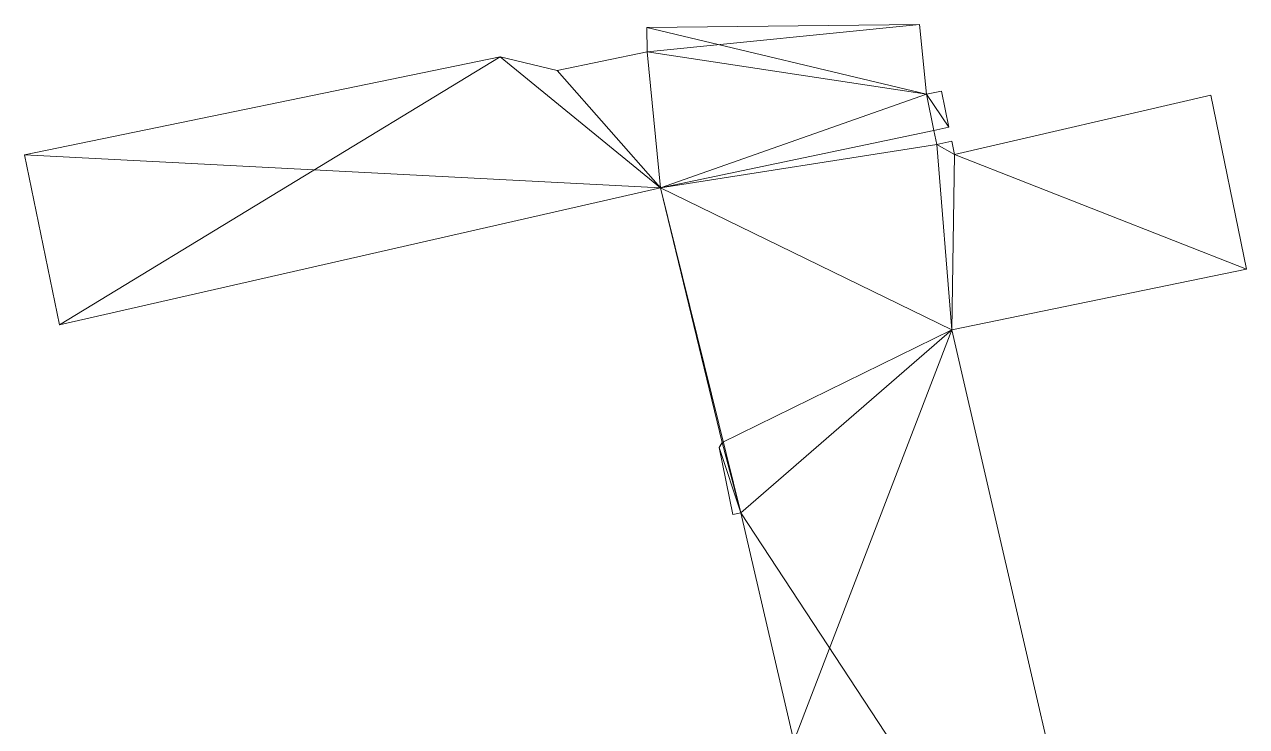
# Model space of a CAD drawing. Header units: millimetres. Extents: x -22837581 to 27604683, y -3494857 to 33598159.
# Drawn here: x -22837581 to -7274383, y 24655307 to 33598159 of the extents above; entities that cross this region are included whole.
import ezdxf

# ---------------------------------------------------------------- set-up
doc = ezdxf.new("R2010")
doc.units = ezdxf.units.MM
for name, color, linetype, lineweight in [('A-CLNG-SUSP', 2, 'Continuous', 9), ('A-FLOR-OTLN', 3, 'Continuous', 9), ('A-WALL', 170, 'Continuous', 9), ('dwg1_dwg', 251, 'Continuous', 9)]:
    doc.layers.add(name, color=color, linetype=linetype, lineweight=lineweight)

# ---------------------------------------------------------------- blocks, each defined once
blk = doc.blocks.new('dwg1_dwg-153267-_3D_')
at = {"layer": 'A-CLNG-SUSP', "color": 5, "lineweight": 18}
mesh = blk.add_polyface(dxfattribs=at)
corners = [(-16051890, 33011883, 6062044), (-16777695, 33184283, 6062044), (-14739435, 31517108, 6062044), (-14907974, 33247491, 6062044), (-11351700, 32708498, 6062044), (-11439531, 33598159, 6062044), (-14911449, 33559483, 6062044), (-22837581, 31936153, 6062044), (-22392127, 29773409, 6062044), (-11026620, 29707742, 6062044), (-13951919, 28271379, 6062044), (-13712740, 27378258, 6062044), (-11257066, 32249000, 6062044), (-11026620, 29707742, 6061987), (-13712740, 27378258, 6061987), (-13951919, 28271379, 6061987), (-14739435, 31517108, 6061987), (-22392127, 29773409, 6061987), (-22837581, 31936153, 6061987), (-16777695, 33184283, 6061987), (-16051890, 33011883, 6061987), (-14907974, 33247491, 6061987), (-11351700, 32708498, 6061987), (-11257066, 32249000, 6061987), (-11439531, 33598159, 6061987), (-14911449, 33559483, 6061987)]
mesh.append_faces([[corners[k] for k in face] for face in [(2, 17, 16), (15, 2, 16), (25, 5, 24), (0, 21, 20), (1, 20, 19), (7, 19, 18)]], dxfattribs={"vtx0": -1, "color": 5})
mesh.append_faces([[corners[k] for k in face] for face in [(17, 19, 16), (20, 16, 19)]], dxfattribs={"vtx0": -1, "vtx1": -1, "color": 5})
mesh.append_faces([[corners[k] for k in face] for face in [(3, 2, 4), (9, 10, 11), (12, 4, 2), (13, 14, 15), (16, 21, 22), (16, 22, 23)]], dxfattribs={"vtx0": -1, "vtx1": -1, "vtx2": -1, "color": 5})
mesh.append_faces([[corners[k] for k in face] for face in [(9, 2, 10), (13, 15, 16), (16, 20, 21), (22, 21, 25)]], dxfattribs={"vtx0": -1, "vtx2": -1, "color": 5})
mesh.append_faces([[corners[k] for k in face] for face in [(5, 6, 4), (24, 22, 25), (8, 7, 17), (3, 6, 21)]], dxfattribs={"vtx1": -1, "color": 5})
mesh.append_faces([[corners[k] for k in face] for face in [(0, 1, 2), (3, 0, 2), (6, 3, 4), (1, 7, 2)]], dxfattribs={"vtx1": -1, "vtx2": -1, "color": 5})
mesh.append_faces([[corners[k] for k in face] for face in [(7, 8, 2), (17, 18, 19), (7, 18, 17), (2, 8, 17), (15, 10, 2), (25, 6, 5), (6, 25, 21), (0, 3, 21), (1, 0, 20), (7, 1, 19)]], dxfattribs={"vtx2": -1, "color": 5})
mesh = blk.add_polyface(dxfattribs=at)
corners = [(-11257066, 32249000, 6062044), (-11065096, 32288540, 6062044), (-11351700, 32708498, 6062044), (-11159736, 32748036, 6062044), (-10993913, 31942935, 6062044), (-11028409, 32110418, 6062044), (-11220380, 32070880, 6062044), (-11026620, 29707742, 6062044), (-14739435, 31517108, 6062044), (-7274383, 30480574, 6062044), (-7730728, 32696208, 6062044), (-11220380, 32070880, 6061987), (-10993913, 31942935, 6061987), (-11026620, 29707742, 6061987), (-14739435, 31517108, 6061987), (-11028409, 32110418, 6061987), (-7730728, 32696208, 6061987), (-7274383, 30480574, 6061987), (-11257066, 32249000, 6061987), (-11065096, 32288540, 6061987), (-11351700, 32708498, 6061987), (-11159736, 32748036, 6061987), (-11439531, 33598159, 6062044), (-11439531, 33598159, 6061987)]
mesh.append_faces([[corners[k] for k in face] for face in [(12, 11, 15), (19, 20, 21), (9, 13, 17), (10, 17, 16), (12, 10, 16), (5, 12, 15), (6, 15, 11), (0, 11, 18), (3, 19, 21), (2, 21, 20), (22, 20, 23)]], dxfattribs={"vtx0": -1, "color": 5})
mesh.append_faces([[corners[k] for k in face] for face in [(9, 4, 7)]], dxfattribs={"vtx0": -1, "vtx1": -1, "color": 5})
mesh.append_faces([[corners[k] for k in face] for face in [(4, 6, 7), (6, 8, 7), (11, 12, 13), (11, 13, 14)]], dxfattribs={"vtx0": -1, "vtx1": -1, "vtx2": -1, "color": 5})
mesh.append_faces([[corners[k] for k in face] for face in [(12, 17, 13), (14, 18, 11)]], dxfattribs={"vtx0": -1, "vtx2": -1, "color": 5})
mesh.append_faces([[corners[k] for k in face] for face in [(3, 2, 1), (1, 0, 19)]], dxfattribs={"vtx1": -1, "color": 5})
mesh.append_faces([[corners[k] for k in face] for face in [(0, 1, 2), (6, 0, 8), (19, 18, 20)]], dxfattribs={"vtx1": -1, "vtx2": -1, "color": 5})
mesh.append_faces([[corners[k] for k in face] for face in [(4, 5, 6), (9, 10, 4), (12, 16, 17), (9, 7, 13), (10, 9, 17), (12, 4, 10), (5, 4, 12), (6, 5, 15), (0, 6, 11), (0, 18, 19), (3, 1, 19), (2, 3, 21), (22, 2, 20)]], dxfattribs={"vtx2": -1, "color": 5})
mesh = blk.add_polyface(dxfattribs=at)
corners = [(-13712740, 27378258, 6062044), (-13951919, 28271379, 6062044), (-13991513, 28211245, 6062044), (-13815583, 27357076, 6062044), (-13041363, 24469842, 6062044), (-8739385, 19799407, 6062044), (-11026620, 29707742, 6062044), (-13124951, 24342888, 6062044), (-12971018, 23595518, 6062044), (-12815970, 23493432, 6062044), (-12580771, 22351501, 6062044), (-12672915, 22332522, 6062044), (-12444941, 21225667, 6062044), (-13041363, 24469842, 6061987), (-12815970, 23493432, 6061987), (-12971018, 23595518, 6061987), (-13124951, 24342888, 6061987), (-8739385, 19799407, 6061987), (-11026620, 29707742, 6061987), (-13712740, 27378258, 6061987), (-13815583, 27357076, 6061987), (-13991513, 28211245, 6061987), (-13951919, 28271379, 6061987), (-12580771, 22351501, 6061987), (-12672915, 22332522, 6061987), (-12444941, 21225667, 6061987)]
mesh.append_faces([[corners[k] for k in face] for face in [(0, 2, 3), (13, 15, 16), (13, 0, 19), (11, 23, 24), (6, 17, 18)]], dxfattribs={"vtx0": -1, "color": 5})
mesh.append_faces([[corners[k] for k in face] for face in [(4, 6, 0), (17, 13, 18)]], dxfattribs={"vtx0": -1, "vtx1": -1, "color": 5})
mesh.append_faces([[corners[k] for k in face] for face in [(4, 9, 5), (17, 14, 13)]], dxfattribs={"vtx0": -1, "vtx1": -1, "vtx2": -1, "color": 5})
mesh.append_faces([[corners[k] for k in face] for face in [(0, 1, 2), (4, 5, 6), (4, 8, 9), (13, 14, 15), (19, 21, 22), (18, 13, 19)]], dxfattribs={"vtx0": -1, "vtx2": -1, "color": 5})
mesh.append_faces([[corners[k] for k in face] for face in [(2, 1, 21), (3, 2, 20), (0, 3, 19), (7, 4, 16), (8, 7, 15), (9, 8, 14), (10, 9, 23)]], dxfattribs={"vtx1": -1, "color": 5})
mesh.append_faces([[corners[k] for k in face] for face in [(4, 7, 8), (10, 11, 12), (19, 20, 21), (1, 22, 21), (2, 21, 20), (3, 20, 19), (13, 4, 0), (4, 13, 16), (7, 16, 15), (8, 15, 14), (9, 14, 23), (11, 10, 23), (11, 24, 25), (6, 5, 17)]], dxfattribs={"vtx2": -1, "color": 5})
at = {"layer": 'A-FLOR-OTLN', "color": 6, "lineweight": 18}
mesh = blk.add_polyface(dxfattribs=at)
corners = [(-22392127, 29773409, 3209237), (-22837581, 31936153, 3209237), (-16777695, 33184283, 3209237), (-14739435, 31517108, 3209237), (-16051890, 33011883, 3209237), (-14907974, 33247491, 3209237), (-11351700, 32708498, 3209237), (-14911449, 33559483, 3209237), (-11439531, 33598159, 3209237), (-11026620, 29707742, 3209237), (-13712740, 27378258, 3209237), (-11257066, 32249000, 3209237), (-11351700, 32708498, 3209387), (-11439531, 33598159, 3209387), (-14907974, 33247491, 3209387), (-14739435, 31517108, 3209387), (-11257066, 32249000, 3209387), (-13951919, 28271379, 3209387), (-13712740, 27378258, 3209387), (-11026620, 29707742, 3209387), (-14911449, 33559483, 3209387), (-16051890, 33011883, 3209387), (-16777695, 33184283, 3209387), (-22837581, 31936153, 3209387), (-22392127, 29773409, 3209387), (-13951919, 28271379, 3209237)]
mesh.append_faces([[corners[k] for k in face] for face in [(14, 13, 20), (2, 23, 22), (7, 14, 20), (8, 20, 13), (3, 17, 15), (0, 15, 24), (1, 24, 23)]], dxfattribs={"vtx0": -1, "color": 6})
mesh.append_faces([[corners[k] for k in face] for face in [(0, 2, 3), (17, 18, 15), (21, 15, 14)]], dxfattribs={"vtx0": -1, "vtx1": -1, "color": 6})
mesh.append_faces([[corners[k] for k in face] for face in [(3, 5, 6), (3, 9, 10), (11, 3, 6), (12, 14, 15), (15, 16, 12), (18, 19, 15)]], dxfattribs={"vtx0": -1, "vtx1": -1, "vtx2": -1, "color": 6})
mesh.append_faces([[corners[k] for k in face] for face in [(3, 2, 4), (3, 4, 5), (5, 8, 6), (15, 21, 22)]], dxfattribs={"vtx0": -1, "vtx2": -1, "color": 6})
mesh.append_faces([[corners[k] for k in face] for face in [(21, 4, 22), (14, 5, 21)]], dxfattribs={"vtx1": -1, "color": 6})
mesh.append_faces([[corners[k] for k in face] for face in [(12, 13, 14), (22, 23, 15)]], dxfattribs={"vtx1": -1, "vtx2": -1, "color": 6})
mesh.append_faces([[corners[k] for k in face] for face in [(0, 1, 2), (5, 7, 8), (23, 24, 15), (2, 1, 23), (4, 2, 22), (5, 4, 21), (7, 5, 14), (8, 7, 20), (3, 25, 17), (0, 3, 15), (1, 0, 24)]], dxfattribs={"vtx2": -1, "color": 6})
mesh = blk.add_polyface(dxfattribs=at)
corners = [(-11026620, 29707742, 3209237), (-14739435, 31517108, 3209237), (-11220380, 32070880, 3209237), (-10993913, 31942935, 3209237), (-11065096, 32288540, 3209237), (-11257066, 32249000, 3209237), (-11351700, 32708498, 3209237), (-11159736, 32748036, 3209237), (-7274383, 30480574, 3209237), (-7730728, 32696208, 3209237), (-11028409, 32110418, 3209237), (-7274383, 30480574, 3209387), (-7730728, 32696208, 3209387), (-10993913, 31942935, 3209387), (-11026620, 29707742, 3209387), (-11065096, 32288540, 3209387), (-11159736, 32748036, 3209387), (-11351700, 32708498, 3209387), (-11257066, 32249000, 3209387), (-14739435, 31517108, 3209387), (-11220380, 32070880, 3209387), (-11028409, 32110418, 3209387), (-11439531, 33598159, 3209387), (-11439531, 33598159, 3209237)]
mesh.append_faces([[corners[k] for k in face] for face in [(4, 6, 7), (8, 3, 9), (7, 17, 16), (4, 16, 15), (5, 15, 18), (2, 18, 20), (10, 20, 21), (3, 21, 13), (9, 13, 12), (8, 12, 11), (14, 8, 11)]], dxfattribs={"vtx0": -1, "color": 6})
mesh.append_faces([[corners[k] for k in face] for face in [(11, 13, 14), (15, 17, 18)]], dxfattribs={"vtx0": -1, "vtx1": -1, "color": 6})
mesh.append_faces([[corners[k] for k in face] for face in [(0, 1, 2), (0, 2, 3), (13, 20, 14), (14, 20, 19)]], dxfattribs={"vtx0": -1, "vtx1": -1, "vtx2": -1, "color": 6})
mesh.append_faces([[corners[k] for k in face] for face in [(19, 20, 18)]], dxfattribs={"vtx0": -1, "vtx2": -1, "color": 6})
mesh.append_faces([[corners[k] for k in face] for face in [(10, 3, 2), (17, 6, 22)]], dxfattribs={"vtx1": -1, "color": 6})
mesh.append_faces([[corners[k] for k in face] for face in [(4, 5, 6), (5, 2, 1), (8, 0, 3)]], dxfattribs={"vtx1": -1, "vtx2": -1, "color": 6})
mesh.append_faces([[corners[k] for k in face] for face in [(11, 12, 13), (15, 16, 17), (13, 21, 20), (6, 23, 22), (7, 6, 17), (4, 7, 16), (5, 4, 15), (2, 5, 18), (10, 2, 20), (3, 10, 21), (9, 3, 13), (8, 9, 12), (14, 0, 8)]], dxfattribs={"vtx2": -1, "color": 6})
mesh = blk.add_polyface(dxfattribs=at)
corners = [(-13951919, 28271379, 3209237), (-14739435, 31517108, 3209237), (-13712740, 27378258, 3209237), (-13815583, 27357076, 3209237), (-13991513, 28211245, 3209237), (-12971018, 23595518, 3209237), (-13124951, 24342888, 3209237), (-12815970, 23493432, 3209237), (-13041363, 24469842, 3209237), (-11026620, 29707742, 3209237), (-8739385, 19799407, 3209237), (-13712740, 27378258, 3209387), (-13951919, 28271379, 3209387), (-13991513, 28211245, 3209387), (-13815583, 27357076, 3209387), (-13041363, 24469842, 3209387), (-12815970, 23493432, 3209387), (-8739385, 19799407, 3209387), (-11026620, 29707742, 3209387), (-13124951, 24342888, 3209387), (-12971018, 23595518, 3209387), (-12580771, 22351501, 3209237), (-12672915, 22332522, 3209237), (-12672915, 22332522, 3209387), (-12580771, 22351501, 3209387)]
mesh.append_faces([[corners[k] for k in face] for face in [(11, 13, 14), (10, 18, 17), (21, 23, 24), (16, 21, 24), (5, 16, 20), (6, 20, 19), (15, 6, 19), (2, 15, 11), (3, 11, 14), (4, 14, 13), (0, 13, 12)]], dxfattribs={"vtx0": -1, "color": 6})
mesh.append_faces([[corners[k] for k in face] for face in [(7, 8, 10), (15, 16, 17)]], dxfattribs={"vtx0": -1, "vtx1": -1, "vtx2": -1, "color": 6})
mesh.append_faces([[corners[k] for k in face] for face in [(2, 4, 0), (10, 8, 2), (11, 12, 13), (15, 17, 18), (15, 20, 16), (18, 11, 15)]], dxfattribs={"vtx0": -1, "vtx2": -1, "color": 6})
mesh.append_faces([[corners[k] for k in face] for face in [(5, 6, 7)]], dxfattribs={"vtx1": -1, "color": 6})
mesh.append_faces([[corners[k] for k in face] for face in [(0, 1, 2), (6, 8, 7), (9, 10, 2)]], dxfattribs={"vtx1": -1, "vtx2": -1, "color": 6})
mesh.append_faces([[corners[k] for k in face] for face in [(2, 3, 4), (15, 19, 20), (10, 9, 18), (21, 22, 23), (16, 7, 21), (5, 7, 16), (6, 5, 20), (15, 8, 6), (2, 8, 15), (3, 2, 11), (4, 3, 14), (0, 4, 13)]], dxfattribs={"vtx2": -1, "color": 6})
at = {"layer": 'A-WALL', "color": 50, "lineweight": 18}
mesh = blk.add_polyface(dxfattribs=at)
corners = [(-14911308, 33559344, 3209387), (-14911308, 33559344, 6059387), (-14911448, 33559342, 6059387), (-14911448, 33559342, 3209387), (-14911449, 33559483, 3209387), (-14911449, 33559483, 6059387), (-14907974, 33247491, 6059387), (-14907974, 33247491, 3209387), (-16051890, 33011883, 3209387), (-16051890, 33011883, 6059387), (-16052213, 33011816, 6059387), (-16052213, 33011816, 3209387), (-16051891, 33011740, 6059387), (-16051891, 33011740, 3209387), (-14907973, 33247348, 3209387), (-14907973, 33247348, 6059387), (-16777695, 33184283, 3209387), (-16777695, 33184283, 6059387), (-16777697, 33184138, 6059387), (-16778020, 33184217, 6059387), (-16778020, 33184217, 3209387), (-16777697, 33184138, 3209387), (-22391992, 29773440, 6059387), (-14739435, 31517108, 3209387), (-14739435, 31517108, 6059387)]
mesh.append_faces([[corners[k] for k in face] for face in [(0, 2, 3), (0, 2, 3), (5, 3, 2), (5, 3, 2), (10, 8, 11), (10, 8, 11), (12, 14, 15), (12, 14, 15), (8, 13, 11), (12, 9, 10), (10, 13, 12), (10, 13, 12), (9, 16, 17), (9, 16, 17), (17, 20, 19), (17, 20, 19), (21, 19, 18), (22, 23, 24)]], dxfattribs={"vtx0": -1, "color": 50})
mesh.append_faces([[corners[k] for k in face] for face in [(6, 8, 9), (6, 8, 9), (15, 9, 12), (11, 18, 21), (11, 18, 21), (10, 17, 18)]], dxfattribs={"vtx0": -1, "vtx1": -1, "color": 50})
mesh.append_faces([[corners[k] for k in face] for face in [(0, 1, 2), (0, 1, 2), (8, 14, 13), (18, 20, 21), (18, 20, 21), (16, 11, 21)]], dxfattribs={"vtx0": -1, "vtx2": -1, "color": 50})
mesh.append_faces([[corners[k] for k in face] for face in [(2, 1, 5), (3, 2, 0), (19, 18, 17), (11, 8, 10)]], dxfattribs={"vtx1": -1, "color": 50})
mesh.append_faces([[corners[k] for k in face] for face in [(10, 9, 8), (10, 9, 8)]], dxfattribs={"vtx1": -1, "vtx2": -1, "color": 50})
mesh.append_faces([[corners[k] for k in face] for face in [(0, 3, 4), (5, 4, 3), (5, 4, 3), (6, 7, 8), (6, 7, 8), (12, 13, 14), (12, 13, 14), (8, 7, 14), (15, 6, 9), (10, 11, 13), (10, 11, 13), (9, 8, 16), (9, 8, 16), (18, 19, 20), (11, 10, 18), (18, 19, 20), (11, 10, 18), (16, 8, 11), (21, 20, 16), (10, 9, 17), (8, 9, 10), (17, 16, 20), (17, 16, 20), (21, 20, 19)]], dxfattribs={"vtx2": -1, "color": 50})
mesh = blk.add_polyface(dxfattribs=at)
corners = [(-11439657, 33598016, 6059387), (-11439671, 33598156, 6059387), (-11439671, 33598156, 3209387), (-11439657, 33598016, 3209387), (-11351837, 32708469, 3209387), (-11439531, 33598159, 3209387), (-11439531, 33598159, 6059387), (-14911449, 33559483, 3209387), (-14911449, 33559483, 6059387), (-14911308, 33559344, 3209387), (-14911308, 33559344, 6059387), (-14911448, 33559342, 6059387), (-14911448, 33559342, 3209387), (-14907974, 33247491, 3209387), (-14907974, 33247491, 6059387), (-14907973, 33247348, 3209387), (-14907973, 33247348, 6059387), (-14907832, 33247377, 6059387), (-14907832, 33247377, 3209387), (-14739468, 31517244, 3209387), (-14739435, 31517108, 3209387), (-14739468, 31517244, 6059387), (-14739333, 31517275, 3209387), (-14739435, 31517108, 6059387), (-14739333, 31517275, 6059387)]
mesh.append_faces([[corners[k] for k in face] for face in [(6, 2, 1), (6, 2, 1), (1, 7, 8), (1, 7, 8), (9, 2, 3), (1, 10, 0), (3, 1, 0), (17, 9, 10), (17, 9, 10), (9, 13, 12), (16, 18, 17), (16, 18, 17), (22, 20, 19), (23, 24, 21), (24, 19, 21), (24, 19, 21), (20, 21, 23)]], dxfattribs={"vtx0": -1, "color": 50})
mesh.append_faces([[corners[k] for k in face] for face in [(4, 0, 3), (11, 13, 14), (15, 14, 13), (11, 13, 14), (15, 14, 13), (10, 14, 17)]], dxfattribs={"vtx0": -1, "vtx1": -1, "color": 50})
mesh.append_faces([[corners[k] for k in face] for face in [(0, 2, 3), (0, 2, 3), (9, 7, 2)]], dxfattribs={"vtx0": -1, "vtx2": -1, "color": 50})
mesh.append_faces([[corners[k] for k in face] for face in [(1, 0, 6), (15, 13, 18), (19, 20, 21), (19, 20, 21), (13, 14, 15)]], dxfattribs={"vtx1": -1, "color": 50})
mesh.append_faces([[corners[k] for k in face] for face in [(9, 3, 10), (9, 3, 10), (1, 8, 10), (9, 18, 13)]], dxfattribs={"vtx1": -1, "vtx2": -1, "color": 50})
mesh.append_faces([[corners[k] for k in face] for face in [(0, 1, 2), (0, 1, 2), (3, 2, 5), (6, 5, 2), (6, 5, 2), (1, 2, 7), (1, 2, 7), (3, 0, 10), (3, 0, 10), (3, 2, 1), (11, 12, 13), (15, 16, 14), (11, 12, 13), (15, 16, 14), (17, 18, 9), (17, 18, 9), (14, 16, 17), (10, 11, 14), (11, 10, 9), (16, 15, 18), (16, 15, 18), (24, 22, 19), (24, 22, 19), (14, 16, 15), (20, 19, 21)]], dxfattribs={"vtx2": -1, "color": 50})
mesh = blk.add_polyface(dxfattribs=at)
corners = [(-11065262, 32288650, 3209387), (-11257095, 32249138, 6059387), (-11065262, 32288650, 6059387), (-11159736, 32748036, 6059387), (-11065125, 32288676, 6059387), (-11065125, 32288676, 3209387), (-11159736, 32748036, 3209387), (-11159845, 32747869, 6059387), (-11159873, 32748007, 6059387), (-11159873, 32748007, 3209387), (-11159845, 32747869, 3209387), (-11351700, 32708498, 3209387), (-11351700, 32708498, 6059387), (-11351837, 32708469, 3209387), (-11351837, 32708469, 6059387), (-11351824, 32708329, 6059387), (-11351824, 32708329, 3209387), (-11439531, 33598159, 3209387), (-11439531, 33598159, 6059387), (-11439657, 33598016, 6059387), (-11439657, 33598016, 3209387)]
mesh.append_faces([[corners[k] for k in face] for face in [(3, 5, 6), (3, 5, 6), (6, 10, 9), (4, 7, 2), (3, 9, 8), (3, 9, 8), (15, 10, 7), (15, 10, 7), (11, 16, 13), (15, 12, 14), (15, 13, 16), (15, 13, 16), (12, 17, 18), (12, 17, 18), (20, 11, 13), (12, 19, 14)]], dxfattribs={"vtx0": -1, "color": 50})
mesh.append_faces([[corners[k] for k in face] for face in [(8, 11, 12), (8, 11, 12), (7, 12, 15), (13, 19, 20)]], dxfattribs={"vtx0": -1, "vtx1": -1, "color": 50})
mesh.append_faces([[corners[k] for k in face] for face in [(0, 1, 2), (7, 9, 10), (7, 9, 10), (11, 10, 16), (20, 17, 11)]], dxfattribs={"vtx0": -1, "vtx2": -1, "color": 50})
mesh.append_faces([[corners[k] for k in face] for face in [(0, 10, 5), (8, 7, 3), (13, 14, 11), (13, 14, 11), (9, 8, 10), (13, 11, 14)]], dxfattribs={"vtx1": -1, "color": 50})
mesh.append_faces([[corners[k] for k in face] for face in [(10, 0, 7), (10, 0, 7), (6, 5, 10), (4, 3, 7), (14, 12, 11), (14, 12, 11), (12, 18, 19)]], dxfattribs={"vtx1": -1, "vtx2": -1, "color": 50})
mesh.append_faces([[corners[k] for k in face] for face in [(3, 4, 5), (3, 4, 5), (7, 8, 9), (0, 2, 7), (7, 8, 9), (0, 2, 7), (3, 6, 9), (3, 6, 9), (8, 9, 11), (8, 9, 11), (15, 16, 10), (15, 16, 10), (11, 9, 10), (7, 8, 12), (8, 7, 10), (15, 14, 13), (15, 14, 13), (12, 11, 17), (12, 11, 17), (13, 14, 19), (13, 14, 19), (11, 12, 14)]], dxfattribs={"vtx2": -1, "color": 50})
mesh = blk.add_polyface(dxfattribs=at)
corners = [(-16778020, 33184217, 6059387), (-16778020, 33184217, 3209387), (-22837581, 31936153, 6059387), (-22837581, 31936153, 3209387), (-22837414, 31936044, 6059387), (-22837552, 31936015, 6059387), (-22837552, 31936015, 3209387), (-22837414, 31936044, 3209387), (-16777697, 33184138, 3209387), (-16777697, 33184138, 6059387), (-22392127, 29773409, 6059387), (-22392127, 29773409, 3209387), (-22392020, 29773578, 6059387), (-22391992, 29773440, 6059387), (-22391992, 29773440, 3209387), (-22392020, 29773578, 3209387), (-14739435, 31517108, 3209387), (-14739435, 31517108, 6059387), (-14739468, 31517244, 6059387), (-14739468, 31517244, 3209387)]
mesh.append_faces([[corners[k] for k in face] for face in [(3, 7, 6), (0, 4, 9), (5, 3, 6), (5, 3, 6), (10, 6, 11), (10, 6, 11), (11, 15, 14), (5, 12, 4), (10, 14, 13), (10, 14, 13), (13, 16, 17), (12, 19, 15), (12, 19, 15), (16, 15, 19), (12, 17, 18)]], dxfattribs={"vtx0": -1, "color": 50})
mesh.append_faces([[corners[k] for k in face] for face in [(8, 4, 7), (8, 4, 7)]], dxfattribs={"vtx0": -1, "vtx1": -1, "color": 50})
mesh.append_faces([[corners[k] for k in face] for face in [(4, 6, 7), (4, 6, 7), (12, 14, 15), (12, 14, 15)]], dxfattribs={"vtx0": -1, "vtx2": -1, "color": 50})
mesh.append_faces([[corners[k] for k in face] for face in [(0, 1, 2), (0, 1, 2), (8, 7, 1), (5, 4, 2), (7, 4, 15), (7, 4, 15), (7, 15, 6), (13, 12, 10), (6, 5, 7), (15, 14, 12)]], dxfattribs={"vtx1": -1, "color": 50})
mesh.append_faces([[corners[k] for k in face] for face in [(3, 1, 7), (0, 2, 4), (4, 12, 15), (4, 12, 15), (11, 6, 15), (5, 10, 12)]], dxfattribs={"vtx1": -1, "vtx2": -1, "color": 50})
mesh.append_faces([[corners[k] for k in face] for face in [(1, 3, 2), (1, 3, 2), (4, 5, 6), (8, 9, 4), (4, 5, 6), (8, 9, 4), (5, 2, 3), (5, 2, 3), (10, 5, 6), (10, 5, 6), (12, 13, 14), (12, 13, 14), (5, 4, 7), (10, 11, 14), (10, 11, 14), (13, 14, 16), (13, 14, 16), (12, 18, 19), (12, 18, 19), (16, 14, 15), (12, 13, 17), (14, 13, 12)]], dxfattribs={"vtx2": -1, "color": 50})
mesh = blk.add_polyface(dxfattribs=at)
corners = [(-7274383, 30480574, 6059387), (-11026620, 29707742, 6059387), (-11026620, 29707742, 3209387), (-7274383, 30480574, 3209387), (-7274548, 30480683, 6059387), (-7274411, 30480712, 6059387), (-7274411, 30480712, 3209387), (-7274548, 30480683, 3209387), (-11026651, 29707877, 3209387), (-11026651, 29707877, 6059387), (-7730728, 32696208, 6059387), (-7730728, 32696208, 3209387), (-7730836, 32696039, 6059387), (-7730864, 32696177, 6059387), (-7730864, 32696177, 3209387), (-7730836, 32696039, 3209387), (-10993913, 31942935, 6059387), (-10993913, 31942935, 3209387), (-10994022, 31942769, 6059387), (-10994022, 31942769, 3209387)]
mesh.append_faces([[corners[k] for k in face] for face in [(0, 2, 3), (0, 2, 3), (3, 7, 6), (1, 4, 9), (5, 3, 6), (5, 3, 6), (10, 6, 11), (10, 6, 11), (11, 15, 14), (5, 12, 4), (10, 14, 13), (10, 14, 13), (18, 15, 12), (18, 15, 12), (15, 17, 14), (15, 13, 12)]], dxfattribs={"vtx0": -1, "color": 50})
mesh.append_faces([[corners[k] for k in face] for face in [(7, 12, 15), (7, 12, 15), (12, 16, 18)]], dxfattribs={"vtx0": -1, "vtx1": -1, "color": 50})
mesh.append_faces([[corners[k] for k in face] for face in [(4, 6, 7), (7, 9, 4), (4, 6, 7), (7, 9, 4), (12, 14, 15), (12, 14, 15), (16, 14, 17), (16, 14, 17)]], dxfattribs={"vtx0": -1, "vtx2": -1, "color": 50})
mesh.append_faces([[corners[k] for k in face] for face in [(8, 7, 2), (5, 4, 0), (7, 15, 6), (13, 12, 10), (7, 6, 4)]], dxfattribs={"vtx1": -1, "color": 50})
mesh.append_faces([[corners[k] for k in face] for face in [(3, 2, 7), (1, 0, 4), (11, 6, 15), (5, 10, 12), (15, 19, 17)]], dxfattribs={"vtx1": -1, "vtx2": -1, "color": 50})
mesh.append_faces([[corners[k] for k in face] for face in [(0, 1, 2), (0, 1, 2), (4, 5, 6), (7, 8, 9), (4, 5, 6), (7, 8, 9), (5, 0, 3), (5, 0, 3), (10, 5, 6), (10, 5, 6), (12, 13, 14), (7, 4, 12), (12, 13, 14), (7, 4, 12), (6, 5, 4), (10, 11, 14), (10, 11, 14), (16, 13, 14), (16, 13, 14), (18, 19, 15), (18, 19, 15), (12, 13, 16), (15, 14, 13)]], dxfattribs={"vtx2": -1, "color": 50})
mesh = blk.add_polyface(dxfattribs=at)
corners = [(-11028546, 32110389, 6059387), (-11028546, 32110389, 3209387), (-11220380, 32070880, 3209387), (-11220380, 32070880, 6059387), (-11220517, 32070851, 6059387), (-11220517, 32070851, 3209387), (-11220488, 32070713, 6059387), (-11220488, 32070713, 3209387), (-11028518, 32110254, 3209387), (-11028518, 32110254, 6059387), (-11257066, 32249000, 6059387), (-11257066, 32249000, 3209387), (-11257095, 32249138, 6059387), (-11257095, 32249138, 3209387), (-11257232, 32249109, 6059387), (-11257232, 32249109, 3209387), (-11065096, 32288540, 3209387), (-11065096, 32288540, 6059387), (-11065262, 32288650, 3209387), (-11065262, 32288650, 6059387)]
mesh.append_faces([[corners[k] for k in face] for face in [(4, 2, 5), (4, 2, 5), (6, 8, 9), (6, 8, 9), (8, 2, 1), (6, 5, 7), (6, 5, 7), (12, 11, 13), (12, 11, 13), (14, 5, 4), (14, 5, 4), (11, 15, 13), (14, 10, 12), (2, 4, 5), (14, 13, 15), (14, 13, 15), (10, 16, 17), (10, 16, 17), (10, 19, 12), (11, 12, 13)]], dxfattribs={"vtx0": -1, "color": 50})
mesh.append_faces([[corners[k] for k in face] for face in [(0, 2, 3), (0, 2, 3), (9, 3, 6)]], dxfattribs={"vtx0": -1, "vtx1": -1, "color": 50})
mesh.append_faces([[corners[k] for k in face] for face in [(10, 2, 11), (10, 2, 11), (11, 5, 15), (18, 12, 19)]], dxfattribs={"vtx0": -1, "vtx2": -1, "color": 50})
mesh.append_faces([[corners[k] for k in face] for face in [(5, 2, 7), (4, 3, 14), (13, 18, 11)]], dxfattribs={"vtx1": -1, "color": 50})
mesh.append_faces([[corners[k] for k in face] for face in [(4, 3, 2), (4, 3, 2), (8, 7, 2), (12, 10, 11), (12, 10, 11), (3, 10, 14), (16, 11, 18), (10, 17, 19)]], dxfattribs={"vtx1": -1, "vtx2": -1, "color": 50})
mesh.append_faces([[corners[k] for k in face] for face in [(0, 1, 2), (0, 1, 2), (6, 7, 8), (6, 7, 8), (3, 4, 6), (9, 0, 3), (6, 4, 5), (6, 4, 5), (10, 3, 2), (10, 3, 2), (14, 15, 5), (14, 15, 5), (11, 2, 5), (2, 3, 4), (14, 12, 13), (14, 12, 13), (10, 11, 16), (10, 11, 16), (18, 13, 12), (18, 13, 12), (11, 10, 12)]], dxfattribs={"vtx2": -1, "color": 50})
mesh = blk.add_polyface(dxfattribs=at)
corners = [(-11026651, 29707877, 6059387), (-11026620, 29707742, 6059387), (-11026620, 29707742, 3209387), (-11026651, 29707877, 3209387), (-11026788, 29707849, 3209387), (-11026788, 29707849, 6059387), (-10994050, 31942904, 3209387), (-10994050, 31942904, 6059387), (-10993913, 31942935, 3209387), (-10993913, 31942935, 6059387), (-10994022, 31942769, 3209387), (-10994022, 31942769, 6059387), (-11028409, 32110418, 3209387), (-11028409, 32110418, 6059387), (-11028518, 32110254, 3209387), (-11028518, 32110254, 6059387), (-11028546, 32110389, 6059387), (-11028546, 32110389, 3209387), (-11065262, 32288650, 3209387), (-11065262, 32288650, 6059387), (-11065125, 32288676, 3209387), (-11065125, 32288676, 6059387), (-11065096, 32288540, 3209387), (-11065096, 32288540, 6059387)]
mesh.append_faces([[corners[k] for k in face] for face in [(0, 2, 3), (0, 2, 3), (5, 1, 0), (0, 4, 5), (0, 4, 5), (7, 10, 11), (7, 10, 11), (9, 12, 13), (9, 12, 13), (14, 16, 17), (14, 16, 17), (14, 8, 6), (9, 15, 7), (16, 12, 17), (16, 12, 17), (22, 18, 20), (21, 22, 20), (21, 22, 20)]], dxfattribs={"vtx0": -1, "color": 50})
mesh.append_faces([[corners[k] for k in face] for face in [(6, 15, 14), (6, 15, 14), (18, 19, 20), (18, 19, 20)]], dxfattribs={"vtx0": -1, "vtx1": -1, "color": 50})
mesh.append_faces([[corners[k] for k in face] for face in [(14, 15, 16), (14, 15, 16), (14, 12, 8)]], dxfattribs={"vtx0": -1, "vtx2": -1, "color": 50})
mesh.append_faces([[corners[k] for k in face] for face in [(3, 2, 4), (3, 2, 0), (6, 7, 8), (6, 7, 8), (6, 8, 10), (16, 15, 13), (6, 8, 7), (17, 16, 14), (21, 19, 23), (18, 20, 19)]], dxfattribs={"vtx1": -1, "color": 50})
mesh.append_faces([[corners[k] for k in face] for face in [(0, 1, 2), (0, 1, 2), (7, 9, 8), (7, 9, 8), (9, 13, 15)]], dxfattribs={"vtx1": -1, "vtx2": -1, "color": 50})
mesh.append_faces([[corners[k] for k in face] for face in [(0, 3, 4), (0, 3, 4), (2, 1, 0), (9, 7, 11), (7, 6, 10), (7, 6, 10), (9, 8, 12), (9, 8, 12), (6, 7, 15), (6, 7, 15), (14, 17, 12), (8, 9, 7), (16, 13, 12), (16, 13, 12), (16, 15, 14), (19, 21, 20), (19, 21, 20), (21, 23, 22), (21, 23, 22), (20, 21, 19)]], dxfattribs={"vtx2": -1, "color": 50})
mesh = blk.add_polyface(dxfattribs=at)
corners = [(-14739435, 31517108, 3209387), (-14739435, 31517108, 6059387), (-14739468, 31517244, 6059387), (-13951919, 28271379, 3209387), (-13951919, 28271379, 6059387), (-13951874, 28271193, 3209387), (-13951874, 28271193, 6059387), (-14739333, 31517275, 6059387), (-13951769, 28271353, 6059387), (-13951769, 28271353, 3209387), (-14739333, 31517275, 3209387), (-13991513, 28211245, 6059387), (-13991513, 28211245, 3209387), (-13991364, 28211216, 6059387), (-13991473, 28211052, 6059387), (-13991473, 28211052, 3209387), (-13991364, 28211216, 3209387), (-13815583, 27357076, 3209387), (-13815474, 27357241, 3209387), (-13815474, 27357241, 6059387), (-13815583, 27357076, 6059387)]
mesh.append_faces([[corners[k] for k in face] for face in [(4, 5, 6), (4, 5, 6), (7, 9, 10), (7, 9, 10), (3, 9, 5), (6, 9, 8), (6, 9, 8), (11, 3, 12), (11, 3, 12), (11, 15, 14), (11, 15, 14), (18, 15, 16), (14, 19, 13)]], dxfattribs={"vtx0": -1, "color": 50})
mesh.append_faces([[corners[k] for k in face] for face in [(1, 3, 4), (1, 3, 4), (6, 11, 13)]], dxfattribs={"vtx0": -1, "vtx1": -1, "color": 50})
mesh.append_faces([[corners[k] for k in face] for face in [(0, 1, 2), (1, 0, 3), (4, 3, 5), (0, 1, 2), (1, 0, 3), (4, 3, 5), (1, 8, 7), (13, 15, 16), (16, 6, 13), (13, 15, 16), (16, 6, 13), (12, 5, 16), (18, 13, 19), (18, 13, 19), (18, 17, 15)]], dxfattribs={"vtx0": -1, "vtx2": -1, "color": 50})
mesh.append_faces([[corners[k] for k in face] for face in [(14, 13, 11), (3, 4, 5), (16, 15, 13)]], dxfattribs={"vtx1": -1, "color": 50})
mesh.append_faces([[corners[k] for k in face] for face in [(3, 0, 9), (10, 9, 0), (1, 4, 8), (14, 20, 19)]], dxfattribs={"vtx1": -1, "vtx2": -1, "color": 50})
mesh.append_faces([[corners[k] for k in face] for face in [(7, 8, 9), (7, 8, 9), (4, 6, 8), (6, 5, 9), (6, 5, 9), (11, 4, 3), (11, 4, 3), (13, 14, 15), (16, 5, 6), (13, 14, 15), (16, 5, 6), (12, 3, 5), (16, 15, 12), (6, 4, 11), (4, 6, 5), (11, 12, 15), (11, 12, 15), (14, 15, 17), (14, 15, 17), (18, 16, 13), (18, 16, 13), (15, 14, 13)]], dxfattribs={"vtx2": -1, "color": 50})
mesh = blk.add_polyface(dxfattribs=at)
corners = [(-11026620, 29707742, 6059387), (-8739385, 19799407, 3209387), (-11026620, 29707742, 3209387), (-11026788, 29707849, 6059387), (-11026788, 29707849, 3209387), (-8739555, 19799519, 3209387), (-8739385, 19799407, 6059387), (-13991473, 28211052, 6059387), (-13815583, 27357076, 3209387), (-13815583, 27357076, 6059387), (-13815474, 27357241, 3209387), (-13815474, 27357241, 6059387), (-13815446, 27357105, 3209387), (-13815446, 27357105, 6059387), (-13712740, 27378258, 6059387), (-13712740, 27378258, 3209387), (-13712603, 27378286, 3209387), (-13712603, 27378286, 6059387), (-13712634, 27378422, 6059387), (-13712634, 27378422, 3209387), (-13041363, 24469842, 6059387), (-13041363, 24469842, 3209387), (-13041319, 24469651, 3209387), (-13041213, 24469813, 6059387), (-13041213, 24469813, 3209387), (-13041319, 24469651, 6059387)]
mesh.append_faces([[corners[k] for k in face] for face in [(7, 8, 9), (7, 8, 9), (13, 8, 12), (13, 8, 12), (11, 19, 10), (11, 19, 10), (10, 15, 12), (15, 19, 16), (18, 14, 17), (14, 11, 13), (12, 11, 10), (17, 19, 18), (17, 19, 18), (23, 16, 17), (23, 16, 17), (23, 20, 25), (16, 14, 17)]], dxfattribs={"vtx0": -1, "color": 50})
mesh.append_faces([[corners[k] for k in face] for face in [(10, 11, 12), (10, 11, 12), (16, 14, 15), (16, 14, 15), (22, 20, 21), (22, 20, 21), (17, 20, 23)]], dxfattribs={"vtx0": -1, "vtx1": -1, "color": 50})
mesh.append_faces([[corners[k] for k in face] for face in [(0, 1, 2), (0, 1, 2), (4, 2, 1), (14, 12, 15), (14, 12, 15), (20, 15, 21), (20, 15, 21)]], dxfattribs={"vtx0": -1, "vtx2": -1, "color": 50})
mesh.append_faces([[corners[k] for k in face] for face in [(13, 11, 9)]], dxfattribs={"vtx1": -1, "color": 50})
mesh.append_faces([[corners[k] for k in face] for face in [(6, 0, 3), (10, 19, 15), (18, 11, 14), (21, 15, 24)]], dxfattribs={"vtx1": -1, "vtx2": -1, "color": 50})
mesh.append_faces([[corners[k] for k in face] for face in [(3, 4, 5), (3, 4, 5), (11, 13, 12), (11, 13, 12), (10, 12, 8), (13, 9, 8), (13, 9, 8), (14, 13, 12), (16, 17, 14), (14, 13, 12), (16, 17, 14), (11, 18, 19), (11, 18, 19), (12, 13, 11), (17, 16, 19), (17, 16, 19), (20, 14, 15), (20, 14, 15), (23, 24, 16), (23, 24, 16), (15, 16, 24), (17, 14, 20), (16, 15, 14), (22, 21, 20)]], dxfattribs={"vtx2": -1, "color": 50})
mesh = blk.add_polyface(dxfattribs=at)
corners = [(-11026620, 29707742, 6059387), (-8739385, 19799407, 6059387), (-8739385, 19799407, 3209387), (-8739555, 19799519, 6059387), (-11026788, 29707849, 6059387), (-8739555, 19799519, 3209387), (-11026788, 29707849, 3209387), (-12580743, 22351363, 3209387), (-12580743, 22351363, 6059387), (-12580771, 22351501, 6059387), (-12580771, 22351501, 3209387), (-12580606, 22351391, 3209387), (-12580606, 22351391, 6059387), (-12672887, 22332384, 6059387), (-12444941, 21225667, 3209387), (-12444941, 21225667, 6059387), (-12444811, 21225731, 6059387), (-12444751, 21225439, 6059387), (-12444751, 21225439, 3209387), (-12444811, 21225731, 3209387), (-12672749, 22332413, 3209387), (-12672749, 22332413, 6059387), (-12672887, 22332384, 3209387), (-12248456, 20988480, 3209387), (-12248456, 20988480, 6059387), (-12248257, 20988240, 3209387), (-12248327, 20988545, 6059387), (-12248327, 20988545, 3209387), (-12248257, 20988240, 6059387)]
mesh.append_faces([[corners[k] for k in face] for face in [(10, 11, 7), (12, 9, 8), (12, 7, 11), (12, 7, 11), (13, 14, 15), (13, 14, 15), (14, 19, 18), (13, 16, 21), (15, 18, 17), (15, 18, 17), (16, 27, 19), (16, 27, 19), (23, 27, 25), (27, 18, 19), (17, 26, 16), (26, 24, 28), (28, 27, 26), (28, 27, 26)]], dxfattribs={"vtx0": -1, "color": 50})
mesh.append_faces([[corners[k] for k in face] for face in [(7, 9, 10), (7, 9, 10), (17, 23, 24), (25, 24, 23), (17, 23, 24), (25, 24, 23)]], dxfattribs={"vtx0": -1, "vtx1": -1, "color": 50})
mesh.append_faces([[corners[k] for k in face] for face in [(16, 18, 19), (16, 18, 19)]], dxfattribs={"vtx0": -1, "vtx2": -1, "color": 50})
mesh.append_faces([[corners[k] for k in face] for face in [(3, 4, 5), (3, 4, 5), (5, 6, 2), (3, 1, 4), (10, 9, 7), (20, 21, 19), (20, 21, 19), (17, 16, 15), (19, 18, 16)]], dxfattribs={"vtx1": -1, "color": 50})
mesh.append_faces([[corners[k] for k in face] for face in [(21, 16, 19), (21, 16, 19), (14, 22, 19), (13, 15, 16), (23, 18, 27), (17, 24, 26)]], dxfattribs={"vtx1": -1, "vtx2": -1, "color": 50})
mesh.append_faces([[corners[k] for k in face] for face in [(0, 1, 2), (0, 1, 2), (7, 8, 9), (7, 8, 9), (12, 8, 7), (12, 8, 7), (9, 8, 7), (16, 17, 18), (16, 17, 18), (15, 14, 18), (15, 14, 18), (17, 18, 23), (17, 18, 23), (16, 26, 27), (16, 26, 27), (18, 17, 16), (28, 25, 27), (28, 25, 27), (25, 23, 24)]], dxfattribs={"vtx2": -1, "color": 50})

msp = doc.modelspace()

# ---------------------------------------------------------------- block references
at = {"layer": 'dwg1_dwg', "color": 50, "lineweight": 18}
msp.add_blockref('dwg1_dwg-153267-_3D_', (0, 0, 3000), dxfattribs=at)

doc.saveas('drawing.dxf')
